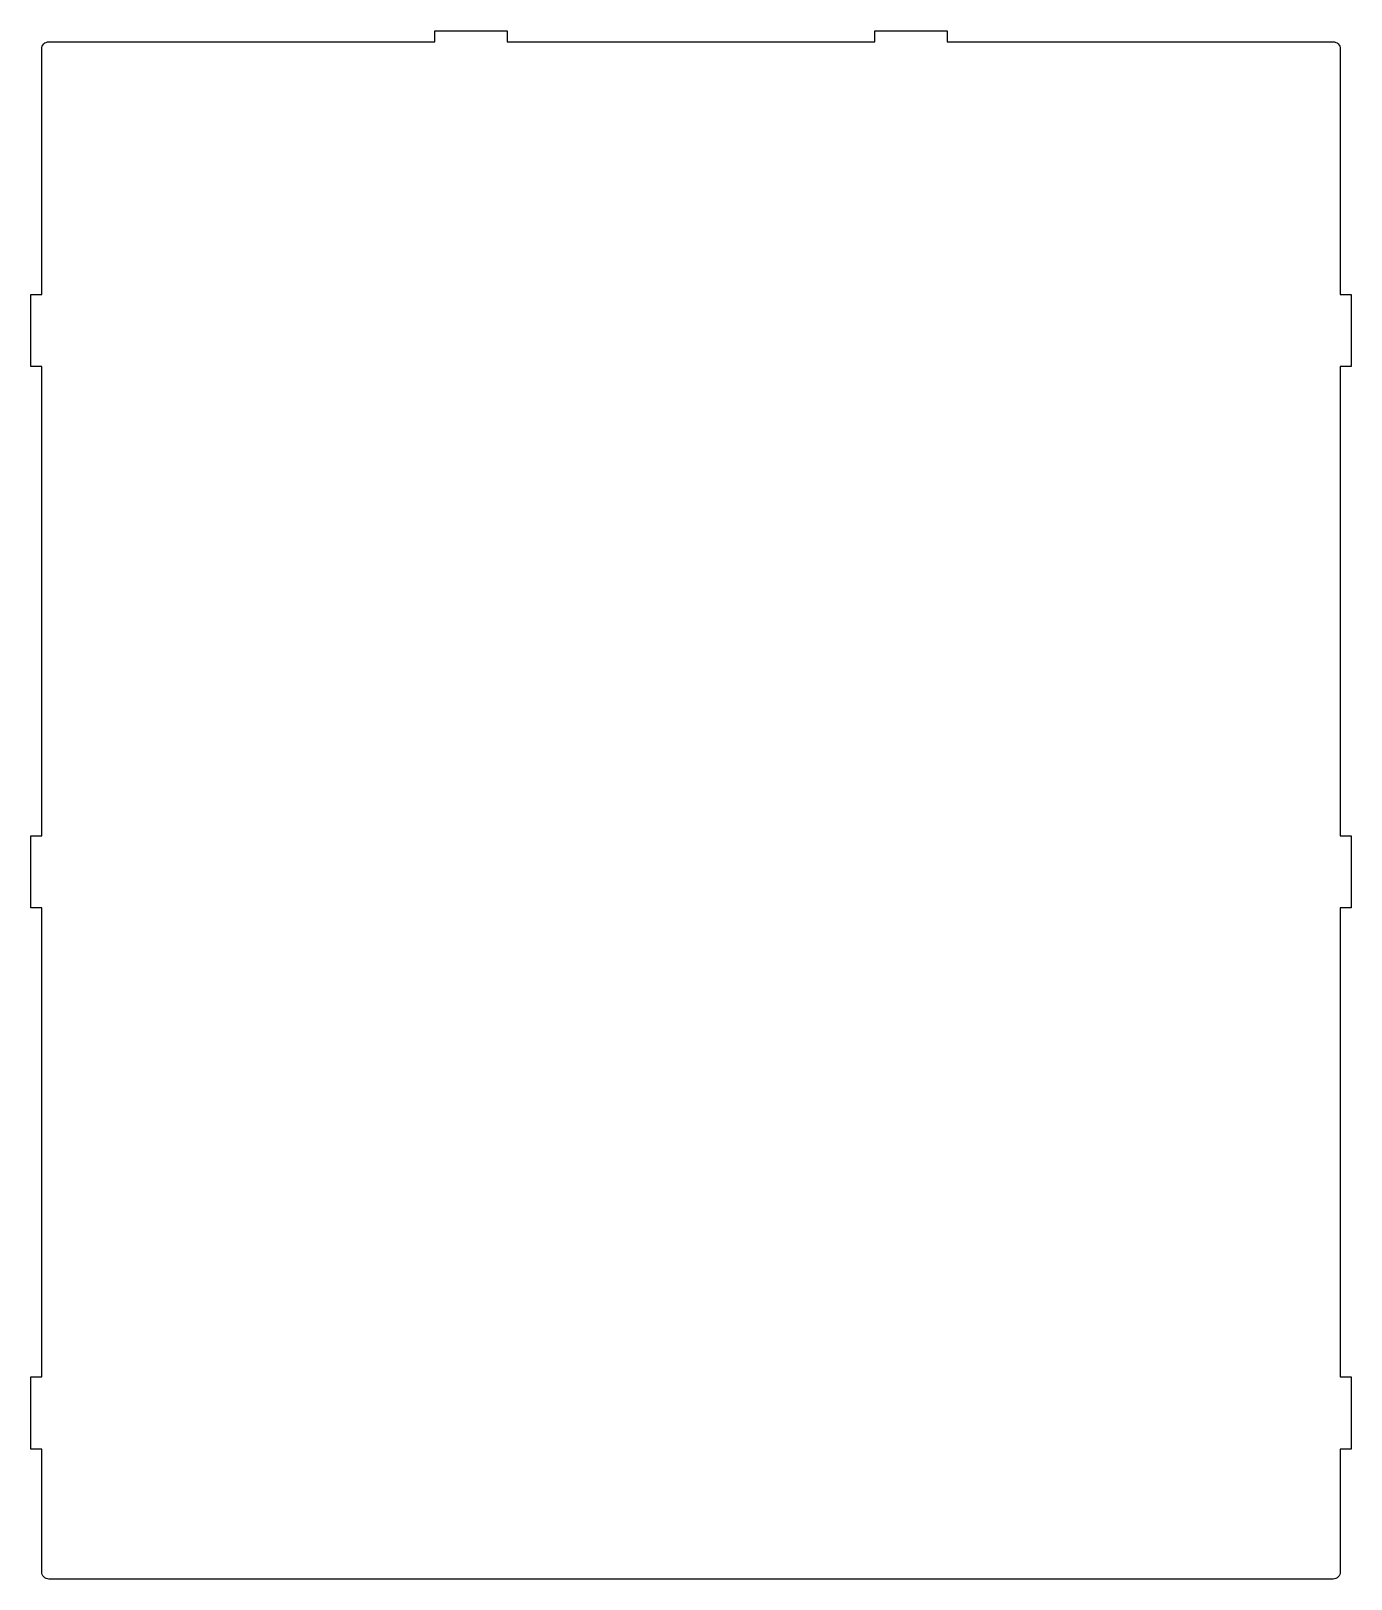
# Model space of a CAD drawing. Header units: millimetres. Extents: x -183 to 183, y 64 to 493.
import ezdxf

# ---------------------------------------------------------------- set-up
doc = ezdxf.new("R2010")
doc.units = ezdxf.units.MM
doc.layers.get('0').update_dxf_attribs({"linetype": 'CONTINUOUS'})

msp = doc.modelspace()

# ---------------------------------------------------------------- linework, layer by layer
msp.add_lwpolyline([(180, 66, -0.414214), (178, 64), (-178, 64, -0.414214), (-180, 66), (-180, 100), (-183, 100), (-183, 120), (-180, 120), (-180, 250), (-183, 250), (-183, 270), (-180, 270), (-180, 400), (-183, 400), (-183, 420), (-180, 420), (-180, 488, -0.414214), (-178, 490), (-71, 490), (-71, 493), (-51, 493), (-51, 490), (51, 490), (51, 493), (71, 493), (71, 490), (178, 490, -0.414214), (180, 488), (180, 420), (183, 420), (183, 400), (180, 400), (180, 270), (183, 270), (183, 250), (180, 250), (180, 120), (183, 120), (183, 100), (180, 100)], format="xyb", close=True)
msp.add_lwpolyline([(180, 66, -0.414214), (178, 64), (-178, 64, -0.414214), (-180, 66), (-180, 100), (-183, 100), (-183, 120), (-180, 120), (-180, 250), (-183, 250), (-183, 270), (-180, 270), (-180, 400), (-183, 400), (-183, 420), (-180, 420), (-180, 488, -0.414214), (-178, 490), (-71, 490), (-71, 493), (-51, 493), (-51, 490), (51, 490), (51, 493), (71, 493), (71, 490), (178, 490, -0.414214), (180, 488), (180, 420), (183, 420), (183, 400), (180, 400), (180, 270), (183, 270), (183, 250), (180, 250), (180, 120), (183, 120), (183, 100), (180, 100)], format="xyb", close=True)

doc.saveas('drawing.dxf')
